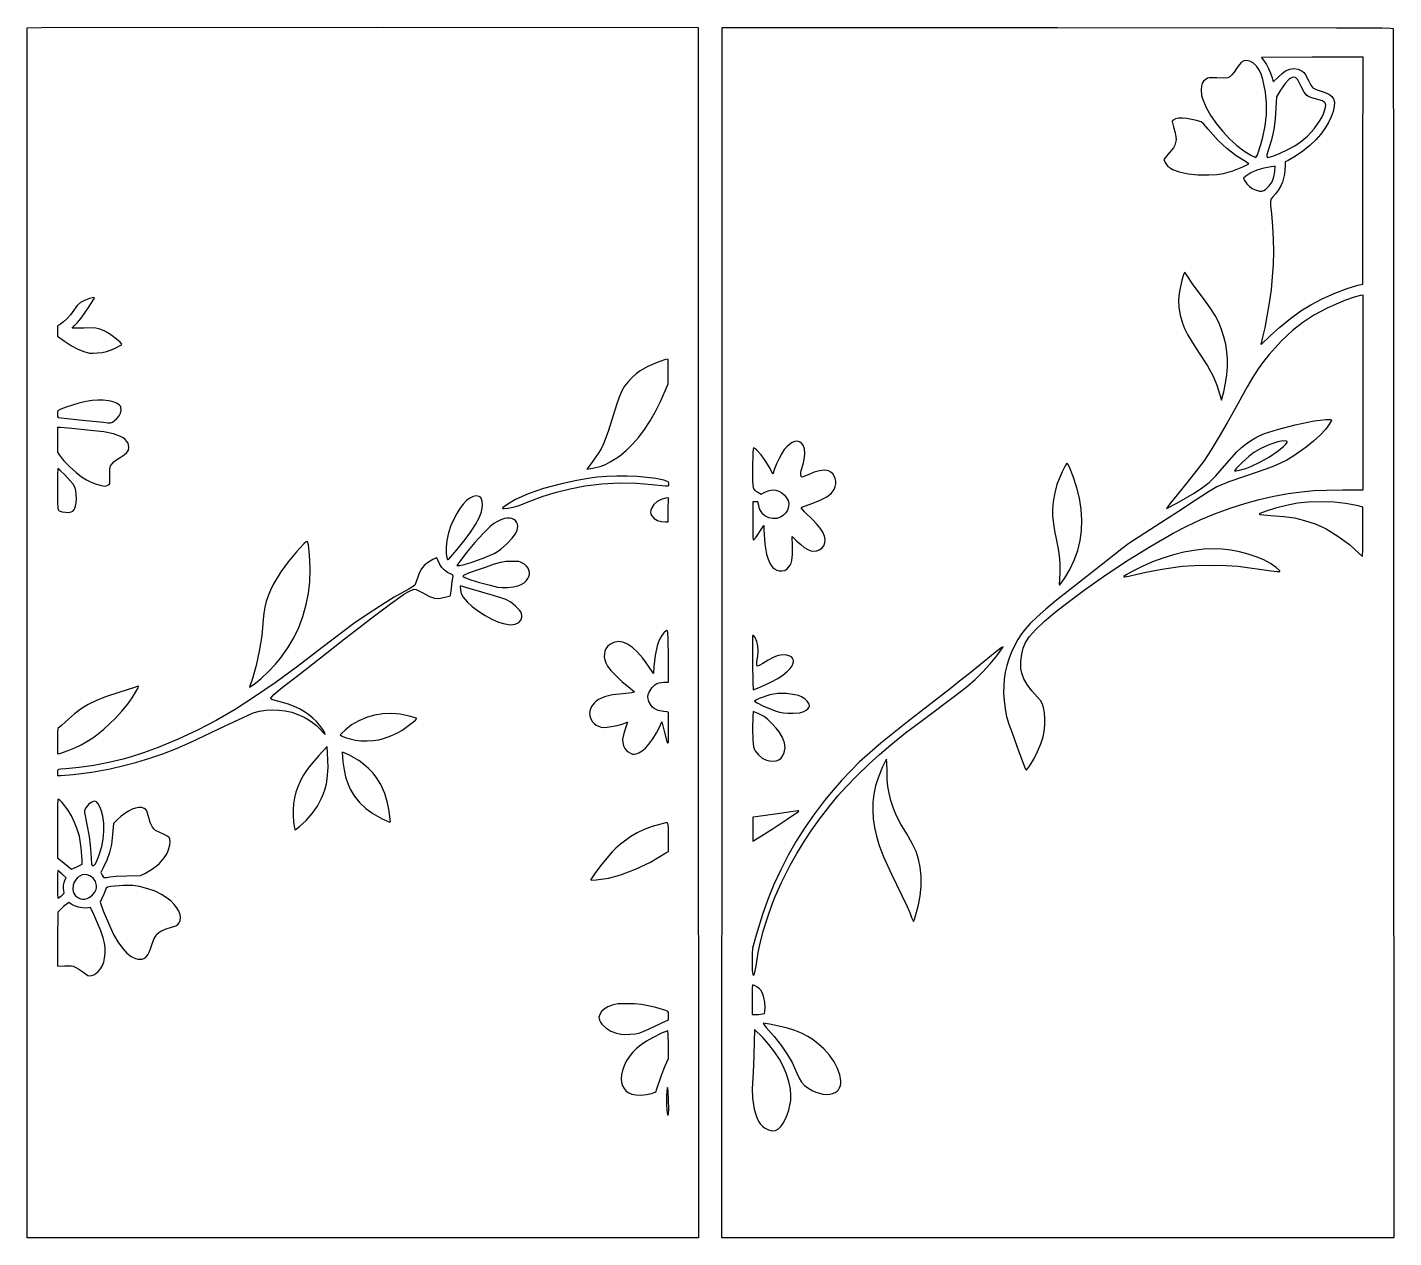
# Model space of a CAD drawing. Extents: x 49 to 903, y 103 to 605.
# Drawn here: x 49 to 615, y 103 to 605 of the extents above; entities that cross this region are included whole.
import ezdxf

# ---------------------------------------------------------------- set-up
doc = ezdxf.new("R2010")
doc.units = 0

msp = doc.modelspace()

# ---------------------------------------------------------------- linework, layer by layer
at = {"layer": 'Image', "color": 7}
msp.add_lwpolyline([(49.212438, 353.85121), (49.212438, 604.514144), (55.09941, 604.6915), (194.07163, 604.787099), (327.15688, 604.705343), (327.223158, 353.946804), (327.289462, 103.188266), (188.250945, 103.188266), (49.212438, 103.188266), (49.212438, 353.85121)], close=True, dxfattribs=at)
for points in [[(337.144755, 353.946804), (337.211034, 604.705343), (476.06062, 604.705343), (591.702656, 604.638888), (610.648488, 604.51896), (614.170649, 604.42657), (615.161084, 604.308468), (615.346709, 537.833753), (615.41601, 353.54993), (615.420058, 103.188266), (476.249268, 103.188266), (337.078451, 103.188266), (337.144755, 353.946804)], [(558.92783, 551.98718), (560.407458, 556.286654), (561.181734, 559.197067), (562.196937, 563.946055), (562.715439, 568.697078), (562.734072, 573.394444), (562.24967, 577.98246), (561.132928, 583.162617), (560.474417, 585.328641), (559.82519, 586.931278), (558.7401, 588.58171), (557.364145, 589.896232), (555.842696, 590.765287), (554.321123, 591.079318), (553.336181, 590.891027), (552.377225, 590.294859), (551.388751, 589.243867), (550.315257, 587.691105), (549.303379, 586.185447), (548.386195, 585.08039), (547.524376, 584.335029), (546.67859, 583.908455), (545.107989, 583.725463), (542.161603, 583.791178), (538.928729, 583.866024), (538.238617, 583.703981), (537.656971, 583.360262), (536.61736, 582.536399), (536.008483, 581.66545), (535.724623, 580.507117), (535.660057, 578.8211), (535.797131, 576.572793), (536.274604, 574.807464), (537.752726, 571.525106), (539.693191, 568.1616), (542.010421, 564.815515), (544.618841, 561.585419), (547.432873, 558.56988), (550.366939, 555.867469), (553.335464, 553.576754), (556.25287, 551.796304), (558.260631, 550.862702), (558.545981, 551.193017), (558.92783, 551.98718), (558.92783, 551.98718)], [(564.268121, 476.891987), (568.30224, 480.571408), (572.616945, 484.085657), (576.946274, 487.229867), (581.024268, 489.799171), (585.839757, 492.318637), (591.078604, 494.660911), (596.185069, 496.596206), (600.60341, 497.894736), (602.587783, 498.355772), (602.654669, 545.379002), (602.721529, 592.402233), (581.686466, 592.402233), (560.651377, 592.266203), (561.800276, 590.719649), (562.7165, 589.373352), (563.60623, 587.662867), (564.395199, 585.748558), (565.009138, 583.790795), (565.489357, 582.184395), (567.513919, 584.086551), (569.204433, 585.675912), (570.543236, 586.708658), (572.333306, 587.489343), (574.093533, 587.725324), (575.812173, 587.416845), (577.47748, 586.564151), (578.12393, 586.043788), (578.691271, 585.361903), (580.101932, 582.77188), (581.098702, 580.831507), (581.975616, 579.729388), (583.237677, 579.043351), (585.389887, 578.351219), (587.348101, 577.67291), (588.76517, 576.957532), (589.764264, 576.126235), (590.468558, 575.100166), (590.853594, 573.704277), (590.800557, 571.940736), (590.345074, 569.892786), (589.522773, 567.643667), (588.369283, 565.27662), (586.920232, 562.874886), (585.211248, 560.521706), (583.27796, 558.300321), (580.680328, 555.814933), (577.811916, 553.489677), (574.781466, 551.40583), (571.697717, 549.644668), (570.440948, 549.001707), (570.435656, 547.484811), (570.131965, 543.960777), (569.363275, 540.630595), (568.703171, 539.135679), (567.700116, 537.447605), (566.515486, 535.811578), (565.310657, 534.472799), (564.662941, 533.715397), (564.382808, 532.68711), (564.423929, 530.828317), (564.739978, 527.579398), (565.21808, 522.209491), (565.498117, 516.942993), (565.578248, 511.737014), (565.456631, 506.548667), (565.131423, 501.335063), (564.600783, 496.053314), (563.862868, 490.660531), (562.915837, 485.113827), (561.965091, 480.292126), (561.053675, 476.383204), (560.446957, 473.839259), (560.408078, 473.432045), (560.49776, 473.339883), (564.268068, 476.891987), (564.268121, 476.891987)], [(565.699488, 551.545186), (568.434543, 552.650083), (571.518714, 554.128176), (574.433061, 555.71437), (576.658649, 557.143564), (579.699166, 559.731302), (582.457716, 562.724202), (584.721845, 565.862901), (585.602109, 567.405876), (586.279098, 568.888041), (587.166741, 571.579399), (587.26529, 572.52163), (587.105516, 573.256345), (586.666316, 573.829632), (585.926584, 574.28758), (583.461104, 575.041807), (581.037494, 575.706432), (580.177688, 576.082704), (579.475002, 576.552454), (578.871277, 577.163812), (578.308353, 577.964907), (577.072271, 580.328824), (575.645544, 583.046319), (575.166697, 583.630677), (574.692665, 583.92796), (574.065727, 584.080349), (573.416746, 584.019088), (572.735977, 583.735937), (572.013672, 583.222653), (570.405479, 581.472729), (568.514202, 578.703387), (566.818622, 575.984733), (566.652225, 571.427355), (566.337771, 566.754377), (565.725517, 562.403978), (564.7745, 558.150684), (563.44376, 553.769022), (562.869428, 551.884669), (562.809221, 551.331382), (562.931044, 551.007067), (563.257939, 550.889007), (563.81295, 550.954484), (565.699488, 551.545186), (565.699488, 551.545186)], [(544.908689, 544.219015), (548.821474, 545.284316), (552.887407, 546.930424), (555.359452, 548.179534), (553.99984, 549.112655), (550.170242, 551.578063), (546.231604, 554.578929), (542.632342, 557.939733), (538.598384, 562.535683), (536.771286, 564.605071), (535.639473, 565.635218), (533.200557, 566.364207), (529.653547, 567.002503), (527.877093, 567.14357), (526.274326, 567.075534), (524.943805, 566.809617), (523.984089, 566.35704), (523.723178, 566.104805), (523.661182, 565.707236), (524.209752, 563.524306), (524.876587, 561.082221), (525.207289, 559.41045), (525.245267, 558.165519), (525.033928, 557.003954), (524.671152, 555.885601), (524.12451, 554.861767), (521.826388, 552.098627), (520.170178, 550.037568), (520.687755, 548.768779), (521.215456, 547.92431), (521.898298, 547.172609), (522.753621, 546.505259), (523.798765, 545.913841), (526.527871, 544.925133), (530.224332, 544.139145), (534.258426, 543.610787), (538.82328, 543.596329), (542.196908, 543.795535), (544.908689, 544.219015), (544.908689, 544.219015)], [(562.312905, 537.587258), (563.870368, 539.089764), (565.010785, 540.806408), (565.754775, 542.777534), (566.122953, 545.043487), (566.290805, 547.220151), (564.635044, 547.027979), (561.566829, 546.479847), (558.679103, 545.600851), (556.159844, 544.461172), (554.197033, 543.130994), (553.171166, 542.244194), (553.633128, 541.327935), (554.508465, 539.973327), (555.653996, 538.824259), (557.042013, 537.903374), (558.644806, 537.233315), (559.813768, 536.938347), (560.748919, 536.892661), (561.549038, 537.105787), (562.312905, 537.587258), (562.312905, 537.587258)], [(545.01857, 453.791626), (545.783112, 457.379083), (546.298918, 460.797843), (546.564831, 464.080668), (546.579689, 467.260318), (546.342333, 470.369554), (545.851604, 473.441138), (545.106343, 476.50783), (544.105388, 479.602391), (542.915449, 482.513109), (541.468134, 485.327188), (539.682211, 488.187186), (537.476446, 491.235666), (532.353871, 498.115049), (529.37674, 502.429091), (528.984155, 503.000215), (528.673188, 503.237762), (528.270467, 502.279628), (527.639353, 499.966158), (526.530568, 494.638815), (526.304192, 491.699133), (526.453164, 488.65819), (526.979366, 485.498709), (527.884677, 482.203414), (528.730945, 480.004014), (530.007976, 477.498024), (531.961529, 474.247538), (534.837363, 469.814651), (538.234545, 464.476771), (540.601988, 460.21183), (542.18812, 456.519848), (543.241366, 452.900846), (544.010482, 450.321162), (545.01857, 453.791626), (545.01857, 453.791626)], [(81.981823, 470.444932), (84.069224, 471.147478), (86.154112, 472.039253), (87.737648, 472.884108), (88.185521, 473.215143), (88.320991, 473.445891), (87.654588, 474.268548), (86.191149, 475.590537), (84.416004, 477.002198), (82.814479, 478.093871), (81.059236, 478.983049), (79.254205, 479.701543), (78.120363, 480.027472), (76.970452, 480.186491), (72.573484, 480.13751), (67.733248, 480.098473), (68.773059, 481.159827), (70.06822, 482.481652), (71.502085, 484.219329), (74.587718, 488.685697), (76.800619, 492.178732), (76.99687, 492.60998), (76.797131, 492.790091), (75.043557, 492.419685), (72.866184, 491.640607), (71.266739, 490.736317), (69.928393, 489.473052), (68.534313, 487.617049), (67.074221, 485.648079), (65.612203, 483.986598), (64.201844, 482.687829), (62.896726, 481.806994), (61.647839, 481.145989), (61.647839, 478.969625), (61.647839, 476.79326), (64.614023, 474.692833), (67.513212, 472.786216), (70.165171, 471.358592), (72.64037, 470.376843), (75.009281, 469.807856), (76.440347, 469.728729), (78.292026, 469.827955), (80.245467, 470.076401), (81.981823, 470.444932), (81.981823, 470.444932)], [(464.549593, 298.574874), (466.277285, 301.448633), (467.880412, 304.622114), (469.225703, 307.807873), (470.179892, 310.718466), (470.608117, 312.965575), (470.85362, 315.614075), (470.896291, 318.292227), (470.716017, 320.62829), (470.315991, 322.947486), (469.819312, 324.546156), (469.045862, 325.833577), (467.815526, 327.219026), (465.450209, 329.866718), (463.574528, 332.410959), (462.187147, 334.853788), (461.286729, 337.197245), (460.95604, 339.095337), (460.981664, 341.959739), (461.264902, 344.951552), (461.877159, 347.479185), (462.916829, 349.833414), (464.482309, 352.305014), (466.928615, 355.131436), (470.770478, 358.71371), (475.898309, 362.956235), (482.202517, 367.763408), (487.229594, 371.482439), (496.194984, 377.883485), (505.465535, 384.049156), (514.812375, 389.832563), (524.006631, 395.086815), (529.70892, 398.042699), (535.57064, 400.771479), (541.547908, 403.258007), (547.596842, 405.487133), (553.673558, 407.443709), (559.734173, 409.112587), (565.734805, 410.478618), (571.631572, 411.526653), (577.247148, 412.300823), (582.228445, 412.769793), (587.55023, 412.999681), (594.187272, 413.056604), (602.720074, 413.048138), (602.720074, 453.414291), (602.720074, 493.780407), (601.727888, 493.621562), (599.089736, 492.948998), (595.503559, 491.708109), (591.553013, 490.118119), (587.821749, 488.398257), (582.331319, 485.458617), (577.738663, 482.488881), (573.474282, 479.078835), (568.968676, 474.818267), (566.271733, 472.019768), (563.805579, 469.232121), (561.490609, 466.339006), (559.247215, 463.224099), (556.995792, 459.77108), (554.656734, 455.863626), (549.397286, 446.220126), (546.472866, 440.86765), (543.147479, 435.163698), (539.772442, 429.69413), (536.699075, 425.044807), (532.895244, 419.996329), (527.508679, 413.250676), (522.700775, 407.312808), (521.336195, 405.410738), (525.55934, 407.622681), (532.737871, 411.793935), (536.189522, 414.012289), (538.915093, 416.164671), (541.694228, 418.950479), (545.306568, 423.069113), (550.465858, 428.848459), (552.322503, 430.599003), (554.273551, 432.175478), (556.031812, 433.440763), (557.818326, 434.548138), (559.731941, 435.535532), (561.871505, 436.440873), (567.223877, 438.157118), (574.666233, 440.000308), (582.422358, 441.642529), (584.989377, 442.020119), (587.330392, 442.215371), (588.926435, 442.286392), (589.361812, 442.242198), (589.578957, 442.104788), (589.59552, 441.844104), (589.429149, 441.430088), (588.618197, 440.021819), (587.178754, 438.109711), (584.937216, 435.758325), (582.174665, 433.24114), (579.172187, 430.831634), (573.696184, 426.979832), (571.177132, 425.467702), (568.57956, 424.124224), (565.735106, 422.868998), (562.475404, 421.621626), (554.036802, 418.828853), (547.169818, 416.476369), (542.145939, 414.3456), (538.641676, 412.250112), (533.203404, 408.713792), (525.833957, 403.819082), (518.979555, 399.462436), (505.720956, 390.8755), (502.751032, 388.648363), (496.172606, 383.366185), (481.408769, 371.744086), (475.73896, 367.37082), (471.236002, 363.708224), (467.652245, 360.547336), (464.74004, 357.679197), (462.855605, 355.572122), (461.235939, 353.44537), (459.725546, 351.075557), (458.168935, 348.239299), (456.926545, 345.626571), (455.892615, 342.974987), (455.065764, 340.277142), (454.444609, 337.525632), (454.027769, 334.713053), (453.813862, 331.832001), (453.801505, 328.875072), (453.989318, 325.834861), (454.410613, 322.301553), (455.023017, 319.178253), (455.936947, 316.009824), (457.262818, 312.341128), (459.984954, 304.932804), (462.716244, 297.590625), (463.212126, 296.866409), (464.549593, 298.574874), (464.549593, 298.574874)], [(287.072555, 422.96881), (288.757621, 423.672755), (290.799994, 424.722231), (292.868629, 425.935066), (294.632485, 427.129086), (297.374473, 429.389813), (300.024824, 431.993768), (302.5752, 434.929029), (305.017262, 438.183672), (307.342673, 441.745774), (309.543095, 445.603414), (311.610189, 449.744669), (313.535617, 454.157616), (314.721478, 457.068028), (314.804319, 461.92696), (314.752117, 467.137759), (314.319159, 467.225365), (313.314285, 467.005084), (310.152537, 465.870092), (306.394361, 464.191248), (303.167245, 462.42702), (301.447461, 461.154907), (299.656576, 459.542072), (298.011685, 457.80047), (296.729887, 456.142057), (295.580687, 454.13123), (294.45067, 451.559846), (293.303757, 448.336065), (292.103865, 444.368044), (289.964887, 437.274647), (288.026406, 432.233134), (286.981556, 430.152422), (285.805873, 428.189387), (282.820733, 424.089292), (281.136688, 421.684841), (283.585252, 422.075316), (287.072555, 422.96881), (287.072555, 422.96881)], [(85.234575, 441.664403), (86.362088, 442.670112), (87.213275, 443.750905), (87.777677, 444.890375), (88.04484, 446.072118), (88.019229, 447.346985), (87.758334, 447.773573), (87.2502, 448.287813), (86.170608, 449.061178), (84.760422, 449.630336), (82.958506, 450.013411), (80.703726, 450.228526), (78.372887, 450.265632), (76.070016, 450.092417), (73.562415, 449.680582), (70.617391, 449.001827), (65.314359, 447.402151), (63.140019, 446.603407), (61.999896, 446.050634), (61.739832, 445.443251), (61.647642, 444.465051), (61.726248, 443.527922), (61.97857, 443.043754), (70.643664, 442.120624), (80.830109, 441.09084), (82.635182, 440.895112), (83.722413, 440.893097), (84.464609, 441.133345), (85.234577, 441.664403), (85.234575, 441.664403)], [(82.530973, 414.989542), (83.107896, 415.388695), (83.443813, 415.804775), (83.438892, 419.19575), (83.383631, 421.784374), (83.499408, 422.482693), (83.731029, 423.050751), (84.31903, 423.945281), (85.152692, 424.794733), (86.281216, 425.641641), (87.753804, 426.528536), (89.386579, 427.549975), (90.47892, 428.528072), (91.090537, 429.532289), (91.28114, 430.632086), (91.197147, 431.59144), (90.932348, 432.436453), (90.467513, 433.209774), (89.78341, 433.954058), (88.90085, 434.649557), (87.819678, 435.265611), (84.936097, 436.292558), (80.881859, 437.101259), (75.40616, 437.758073), (67.678114, 438.561003), (62.981766, 438.944093), (61.647839, 438.944093), (61.647839, 433.830074), (61.647839, 428.716082), (62.507734, 427.414413), (64.213489, 425.313706), (66.727085, 422.728254), (69.429571, 420.25798), (71.701993, 418.502807), (73.744348, 417.259122), (75.627452, 416.283727), (77.432981, 415.538523), (79.242609, 414.985414), (81.221905, 414.645405), (81.893854, 414.731908), (82.530973, 414.989648), (82.530973, 414.989542)], [(364.096291, 380.36121), (365.289147, 381.856094), (365.70565, 382.741981), (366.012219, 383.763526), (366.325603, 386.343665), (366.289393, 389.85667), (366.103312, 393.818139), (368.061332, 391.891446), (369.684232, 390.400485), (371.195967, 389.235165), (372.605673, 388.392886), (373.922484, 387.871048), (375.155536, 387.667049), (376.313964, 387.778288), (377.406903, 388.202166), (378.443489, 388.93608), (379.298511, 389.957038), (379.759854, 391.153081), (379.834914, 392.501099), (379.531091, 393.977977), (378.855781, 395.560604), (377.816381, 397.225867), (376.420288, 398.950653), (374.674902, 400.71185), (371.277887, 403.986077), (369.887034, 405.602402), (369.961963, 405.776948), (370.430206, 406.019762), (374.007385, 407.318619), (377.796208, 408.785436), (380.46369, 410.159655), (382.276031, 411.609057), (383.499432, 413.301423), (383.98338, 414.441963), (384.224354, 415.601364), (384.233299, 416.743586), (384.021164, 417.832589), (383.598893, 418.832333), (382.977433, 419.70678), (382.167731, 420.419889), (381.180733, 420.935622), (379.554239, 421.21781), (377.52829, 421.031874), (375.223746, 420.400619), (372.761464, 419.346854), (370.301768, 418.306619), (369.952926, 418.580933), (369.738963, 419.275661), (369.691019, 420.198483), (369.840229, 421.157077), (370.707083, 423.730571), (371.197183, 425.750289), (371.367803, 428.016911), (371.216978, 430.101154), (370.742748, 431.573737), (370.039142, 432.432175), (369.201625, 432.990255), (368.269563, 433.230229), (367.28232, 433.134353), (366.21341, 432.680909), (365.043842, 431.910329), (363.899059, 430.91816), (362.904503, 429.799946), (361.855886, 428.202116), (360.739209, 426.134704), (359.703237, 423.895346), (358.896732, 421.781679), (358.168388, 419.568204), (357.014092, 421.88648), (355.298535, 424.827653), (353.275987, 427.603146), (351.386815, 429.668045), (350.629858, 430.263737), (350.071381, 430.477437), (349.938031, 430.001797), (349.847167, 428.506925), (349.778726, 422.051791), (349.785248, 416.691176), (349.979134, 414.03495), (350.228052, 413.350434), (350.621866, 412.897359), (351.974924, 412.092649), (353.245107, 411.361474), (355.104967, 412.218749), (356.658531, 412.808728), (358.059251, 413.056631), (359.379391, 412.966654), (360.691214, 412.542996), (361.872786, 411.855283), (362.959434, 410.916356), (363.856044, 409.823645), (364.467501, 408.674581), (364.801607, 407.405363), (364.620589, 406.012876), (364.180027, 404.682593), (363.505438, 403.532136), (362.621398, 402.594428), (361.552484, 401.902394), (359.842757, 401.299435), (358.17239, 401.170061), (356.527413, 401.515181), (354.893856, 402.335701), (353.988577, 403.091802), (353.245173, 404.075182), (352.672525, 405.271139), (352.279512, 406.664967), (351.985851, 408.120174), (350.948447, 408.120174), (349.911017, 408.120174), (349.841009, 400.123364), (349.851013, 393.546522), (349.959026, 392.470605), (350.159805, 392.275753), (351.17882, 393.432609), (353.64222, 397.139979), (354.408928, 398.330602), (354.47354, 396.610813), (354.889639, 390.583169), (355.489988, 386.424367), (356.008581, 384.751451), (356.610769, 383.305653), (357.294941, 382.088716), (358.059489, 381.10238), (358.902803, 380.348386), (359.823274, 379.828477), (360.819291, 379.544393), (361.889246, 379.497876), (363.165994, 379.727524), (364.096291, 380.36121), (364.096291, 380.36121)], [(556.178416, 422.801302), (560.217021, 424.714078), (563.928009, 426.790086), (567.165739, 428.940741), (569.78457, 431.077458), (570.922122, 432.221765), (571.345061, 432.928987), (571.292263, 433.146333), (571.065265, 433.287579), (570.094609, 433.385998), (568.842082, 433.283914), (567.378858, 432.996183), (564.054533, 431.952269), (560.590066, 430.431242), (557.453891, 428.61009), (555.394783, 426.932532), (552.668399, 424.43329), (550.322488, 422.108772), (549.4048, 420.955386), (550.205188, 420.949964), (551.945998, 421.349846), (554.109612, 422.013977), (556.178416, 422.801302), (556.178416, 422.801302)], [(68.077338, 404.289461), (68.707966, 405.089823), (69.168541, 406.289329), (69.457208, 407.772963), (69.572112, 409.425709), (69.511397, 411.13255), (69.273209, 412.778469), (68.855691, 414.248452), (68.25699, 415.42748), (64.890857, 419.124935), (62.882346, 421.134317), (61.861519, 422.010781), (61.710608, 419.487572), (61.647839, 413.421147), (61.655612, 407.960309), (61.838127, 405.310911), (62.069535, 404.696628), (62.434176, 404.372557), (63.682554, 404.044854), (65.050944, 403.816125), (66.300518, 403.784045), (67.339806, 403.943521), (68.077338, 404.289461), (68.077338, 404.289461)], [(478.948385, 376.335421), (481.218707, 380.143733), (483.057723, 384.020769), (484.468726, 387.984056), (485.45501, 392.051119), (486.019867, 396.239485), (486.166592, 400.566681), (485.898477, 405.050235), (485.218817, 409.707672), (484.157079, 413.904026), (482.596991, 418.644905), (481.046775, 422.52211), (480.434189, 423.696774), (480.014654, 424.127445), (479.320548, 423.076591), (478.095492, 420.585899), (476.800391, 417.648172), (475.896155, 415.256215), (474.984072, 411.801825), (474.333316, 408.272024), (473.991746, 404.995102), (474.007218, 402.299348), (474.544675, 398.113575), (475.060602, 395.284935), (475.432712, 393.548767), (476.390449, 388.673323), (476.854344, 385.759384), (477.10866, 382.55372), (477.14654, 379.209968), (476.961128, 375.881767), (476.861099, 374.096883), (476.919423, 373.76079), (477.052753, 373.73031), (478.948385, 376.335421), (478.948385, 376.335421)], [(252.676765, 406.539158), (257.836134, 408.51218), (263.029797, 410.486757), (268.443474, 412.166064), (274.142798, 413.568304), (280.193397, 414.711677), (287.252309, 415.584945), (294.588392, 415.994537), (301.672282, 415.927865), (307.974612, 415.372341), (313.663147, 414.747475), (314.782938, 414.83703), (314.986201, 415.019369), (315.072527, 415.344612), (315.050686, 415.928141), (314.740218, 416.366878), (314.061718, 416.724787), (312.935781, 417.065831), (309.687928, 417.751887), (305.992042, 418.274611), (301.977038, 418.630942), (297.771832, 418.817817), (293.50534, 418.832173), (289.306478, 418.670951), (285.304161, 418.331087), (281.627305, 417.80952), (276.88611, 416.976031), (270.052167, 415.526533), (263.158357, 413.616918), (256.796692, 411.430137), (251.559182, 409.149137), (248.37118, 407.226948), (246.188954, 405.597692), (246.260896, 405.438011), (246.691537, 405.378988), (248.333824, 405.520093), (250.525629, 405.935364), (252.676765, 406.539158), (252.676765, 406.539158)], [(224.664746, 385.29989), (227.137634, 388.276449), (230.081928, 391.803819), (232.672877, 395.277712), (234.954321, 398.679622), (236.491795, 401.523775), (237.40023, 404.063129), (237.794556, 406.550641), (237.747271, 408.362929), (237.310208, 409.636006), (236.942106, 410.075745), (236.472476, 410.387168), (235.223182, 410.633712), (233.962075, 410.398297), (232.624746, 409.716725), (231.242665, 408.626007), (229.847301, 407.163154), (228.470122, 405.365176), (227.142598, 403.269084), (225.896197, 400.91189), (224.762388, 398.330602), (223.73609, 395.269971), (223.047655, 392.173396), (222.731135, 389.24501), (222.820579, 386.68895), (223.089737, 384.964554), (223.394713, 384.227624), (223.603806, 384.196938), (223.873663, 384.374092), (224.664746, 385.29989), (224.664746, 385.29989)], [(314.793472, 404.883106), (314.865465, 409.848086), (313.73514, 409.670418), (311.843218, 409.150423), (310.174848, 408.258832), (308.838012, 407.070383), (307.940692, 405.659816), (307.585044, 404.658004), (307.473535, 403.819989), (307.607418, 403.056373), (307.987947, 402.277758), (308.945675, 401.223075), (310.296688, 400.445001), (311.945204, 399.983132), (313.795438, 399.877064), (314.721478, 399.918101), (314.793472, 404.883106)], [(602.657024, 395.747002), (602.587783, 405.995678), (600.867993, 406.463805), (595.444042, 407.511527), (590.802644, 407.971588), (585.32652, 408.126874), (579.948225, 407.976934), (575.600317, 407.521316), (571.005189, 406.596706), (566.426, 405.45827), (562.531371, 404.288163), (559.98992, 403.268541), (559.652169, 403.021854), (560.038176, 402.859265), (564.487831, 402.543611), (569.922856, 402.122972), (574.389161, 401.471289), (578.50193, 400.470028), (582.876349, 399.000659), (585.100963, 398.070329), (587.458855, 396.888191), (592.339937, 393.92639), (597.050517, 390.431046), (599.195282, 388.581979), (601.121516, 386.717949), (602.513699, 385.49838), (602.643494, 388.508924), (602.657024, 395.747055), (602.657024, 395.747002)], [(233.097623, 383.000055), (238.804333, 385.013958), (242.633554, 386.703096), (244.109909, 387.566275), (245.435855, 388.516738), (248.061808, 390.904155), (250.131866, 393.11006), (251.472828, 394.899626), (252.195874, 396.452918), (252.412182, 397.95), (252.301943, 398.870671), (251.985505, 399.670822), (251.484288, 400.337612), (250.819714, 400.858194), (250.013202, 401.219725), (249.086173, 401.40936), (248.060048, 401.414256), (246.956245, 401.221569), (245.447492, 400.732157), (244.028512, 400.05023), (242.586255, 399.111758), (241.00767, 397.852713), (238.18299, 395.115138), (234.693405, 391.293158), (231.207089, 387.149729), (228.392218, 383.447809), (227.235885, 381.794165), (228.380817, 381.797605), (230.224095, 382.145329), (233.097623, 383.000081), (233.097623, 383.000055)], [(143.80086, 332.995958), (146.107134, 334.975975), (149.085316, 337.859258), (152.00602, 340.911848), (154.139862, 343.399785), (157.116372, 347.606823), (159.604258, 351.812228), (161.658804, 356.11961), (163.335293, 360.632579), (164.78018, 365.619821), (165.734537, 370.27898), (166.261125, 375.007925), (166.422707, 380.204524), (166.321818, 383.948918), (166.062397, 387.569777), (165.709314, 390.385423), (165.327439, 391.714175), (164.821311, 391.532131), (163.816313, 390.66832), (160.804826, 387.460002), (157.283221, 383.218426), (154.241742, 379.072797), (151.144958, 373.939764), (149.95444, 371.532292), (148.982154, 369.175901), (148.212839, 366.829378), (147.631234, 364.451512), (147.222077, 362.001091), (146.970104, 359.436902), (146.328328, 352.656171), (145.353604, 346.248497), (144.06201, 340.301535), (142.469624, 334.90294), (141.373375, 331.680451), (141.312234, 331.363118), (141.568218, 331.407107), (143.80086, 332.995958), (143.80086, 332.995958)], [(505.62867, 377.394917), (509.189984, 378.221289), (512.761854, 379.020621), (519.374828, 380.243206), (527.710794, 381.44047), (532.839418, 381.80421), (539.387569, 381.925501), (545.918158, 381.804336), (550.994098, 381.440709), (564.620122, 379.540765), (567.129105, 379.202598), (568.213933, 379.264123), (568.266001, 379.47542), (568.014485, 379.823419), (566.67064, 380.978561), (564.321803, 382.598598), (561.563798, 384.075626), (558.472735, 385.38711), (555.124724, 386.510512), (551.595877, 387.423298), (547.962303, 388.102929), (544.300112, 388.526869), (540.685415, 388.672582), (536.761431, 388.508243), (532.658269, 388.02669), (528.426715, 387.242147), (524.117555, 386.168833), (519.781575, 384.820972), (515.46956, 383.212785), (511.232298, 381.358493), (507.120574, 379.272319), (504.62103, 377.870913), (503.59025, 377.155119), (503.601715, 377.024213), (503.951655, 377.028574), (505.62867, 377.394917), (505.62867, 377.394917)], [(68.262414, 295.137041), (75.984013, 296.129234), (83.608228, 297.530724), (89.218858, 298.807972), (94.602356, 300.231338), (99.916492, 301.859422), (105.319032, 303.750822), (110.967744, 305.964138), (117.020395, 308.55797), (130.968585, 315.121577), (138.657318, 318.808264), (142.838625, 320.656548), (145.449662, 321.352338), (148.099989, 321.784648), (150.772857, 321.954857), (153.451518, 321.864346), (156.119224, 321.514494), (158.759228, 320.906679), (161.354782, 320.042282), (163.889137, 318.922683), (165.595657, 317.941264), (167.449153, 316.682505), (169.081423, 315.413417), (170.124263, 314.401012), (171.767768, 312.514257), (172.689374, 311.772724), (172.52215, 312.457441), (171.706672, 313.800848), (170.484196, 315.448822), (169.09598, 317.047239), (167.541661, 318.541153), (165.850552, 319.906632), (164.00668, 321.151881), (161.99407, 322.285106), (159.79675, 323.314512), (157.398745, 324.248305), (151.936788, 325.861874), (150.58204, 326.279959), (150.018561, 326.622498), (150.426598, 327.217687), (151.407622, 328.243148), (154.870878, 331.180452), (162.37174, 337.004364), (172.654017, 344.945638), (180.710189, 351.357913), (185.319455, 354.952908), (191.404864, 359.643223), (199.647082, 365.898855), (205.100048, 369.732858), (206.990428, 370.877399), (208.435333, 371.579313), (209.518712, 371.892861), (210.324509, 371.872302), (213.433132, 370.243397), (215.927105, 368.87357), (217.908561, 368.167747), (219.726279, 368.050354), (221.729039, 368.44582), (223.955584, 369.049123), (224.399897, 369.194199), (224.640782, 369.465116), (224.809256, 371.096916), (225.286159, 375.057644), (225.663514, 377.398433), (225.593727, 377.752542), (225.35857, 377.827934), (223.387967, 378.87084), (222.124838, 379.819057), (221.043516, 380.9419), (220.153509, 382.227755), (219.464325, 383.665005), (219.043189, 384.586065), (218.741355, 384.969161), (217.210737, 384.293122), (215.036513, 382.92658), (213.727885, 381.766631), (212.598004, 380.321145), (211.642953, 378.584146), (210.858811, 376.549654), (209.822804, 373.607941), (208.894362, 372.882785), (206.98989, 371.751706), (201.265455, 368.583394), (197.51121, 366.335692), (190.497553, 361.791525), (184.546643, 357.731664), (171.338913, 347.710689), (161.216684, 339.944061), (151.977291, 333.17139), (143.413083, 327.266063), (135.316405, 322.101469), (127.479606, 317.550996), (119.695033, 313.488032), (111.755033, 309.785966), (103.451953, 306.318187), (97.301794, 304.068398), (92.207176, 302.418921), (88.899888, 301.542807), (82.973763, 300.123812), (76.74126, 298.927001), (70.668027, 298.031547), (65.21971, 297.516621), (63.136054, 297.372628), (62.077729, 297.161938), (61.824532, 296.983041), (61.697427, 296.729221), (61.647839, 295.919149), (61.647839, 294.746358), (63.0369, 294.746358), (68.262414, 295.136459), (68.262414, 295.137041)], [(252.412182, 373.300363), (253.919741, 373.906495), (255.090831, 374.582115), (255.981979, 375.367263), (256.649714, 376.301978), (257.058347, 377.215788), (257.262632, 378.125231), (257.267116, 379.016976), (257.076347, 379.877694), (256.694875, 380.694056), (256.127246, 381.45273), (255.378009, 382.140388), (254.451712, 382.7437), (253.616137, 383.162867), (252.830319, 383.386991), (250.030935, 383.479241), (247.634856, 383.37142), (245.352166, 383.00243), (242.629149, 382.248025), (238.912091, 380.983959), (232.37002, 378.662481), (230.454687, 377.901402), (229.658044, 377.423651), (229.887648, 377.156498), (230.54684, 376.798373), (232.976254, 375.869259), (236.590831, 374.756401), (241.035113, 373.579895), (244.077818, 372.825807), (245.876685, 372.612365), (248.199161, 372.639312), (250.544556, 372.878146), (252.412182, 373.300363), (252.412182, 373.300363)], [(251.41178, 357.464171), (252.831032, 358.120071), (253.773552, 359.117401), (254.185424, 360.366721), (254.175518, 361.057928), (254.012732, 361.778593), (253.669817, 362.512265), (253.121067, 363.309514), (251.548672, 364.966504), (249.580769, 366.493087), (247.502577, 367.632783), (244.969443, 368.558172), (241.828862, 369.490129), (238.918449, 370.287371), (236.140328, 371.069902), (231.754317, 372.421841), (228.74101, 373.327509), (228.632439, 372.851905), (228.673031, 371.70842), (228.989509, 370.121663), (229.822646, 368.63333), (231.456461, 366.671394), (233.608798, 364.694124), (236.136045, 362.785455), (238.894588, 361.029324), (241.740816, 359.509667), (244.531115, 358.31042), (247.121873, 357.515519), (249.369478, 357.208901), (251.41178, 357.464171), (251.41178, 357.464171)], [(302.613473, 304.127916), (303.98935, 304.955105), (305.351377, 306.037861), (306.805378, 307.668788), (308.410314, 309.896404), (309.938396, 312.378292), (311.161832, 314.772037), (312.203839, 316.935082), (313.165916, 313.098629), (314.255098, 308.835403), (314.406562, 308.449778), (314.605532, 308.25627), (314.780461, 308.286183), (314.859802, 308.57082), (314.87065, 320.83575), (314.305663, 321.088245), (312.877811, 321.277736), (310.684051, 321.6671), (308.955329, 322.479836), (308.256414, 323.051089), (307.663029, 323.735532), (306.778538, 325.453782), (306.491752, 326.463814), (306.412679, 327.356335), (306.544476, 328.23753), (306.890298, 329.213585), (307.941529, 331.0455), (309.301545, 332.344859), (310.100733, 332.79714), (310.98118, 333.119054), (312.991264, 333.375476), (314.85377, 333.375476), (314.85377, 344.091087), (314.836079, 350.930307), (314.655293, 354.1438), (314.443873, 354.710525), (314.11984, 354.754371), (313.038149, 353.784827), (312.214628, 352.798762), (311.468887, 351.570479), (310.804209, 350.110893), (310.223875, 348.43092), (309.329367, 344.453475), (308.81162, 339.725468), (308.636069, 336.947346), (306.356343, 340.386925), (304.210126, 343.369631), (302.081919, 345.824303), (299.987244, 347.742489), (297.941621, 349.115734), (295.960574, 349.935583), (294.059624, 350.193582), (292.254293, 349.881276), (290.560103, 348.990212), (289.671128, 348.199744), (289.001245, 347.284172), (288.551928, 346.258314), (288.324651, 345.136991), (288.320888, 343.93502), (288.542111, 342.66722), (288.989796, 341.348411), (289.665415, 339.993411), (290.998373, 338.268873), (293.195617, 335.973595), (295.774203, 333.581569), (298.251187, 331.566787), (300.830871, 329.43401), (300.58499, 329.213723), (299.765858, 329.01833), (295.918914, 328.621343), (291.673649, 328.123353), (288.426678, 327.346929), (287.111951, 326.832443), (285.968077, 326.222114), (284.968816, 325.507198), (284.087926, 324.67895), (283.055557, 323.334422), (282.439072, 321.894029), (282.14046, 320.413611), (282.434045, 318.945278), (282.839656, 317.901277), (283.404596, 316.988728), (284.116703, 316.215002), (284.963819, 315.587472), (285.933783, 315.113508), (287.014436, 314.800483), (288.19362, 314.655768), (289.459173, 314.686735), (293.630337, 315.483338), (295.745903, 316.064327), (297.149834, 316.586388), (297.694101, 316.80756), (297.920432, 316.779693), (296.987062, 313.963471), (296.246021, 311.635565), (295.897463, 309.815425), (295.925212, 308.336666), (296.31309, 307.032905), (296.866958, 305.952107), (297.480218, 305.123806), (298.209426, 304.486243), (299.111134, 303.977659), (300.010897, 303.622552), (300.761683, 303.523525), (301.562792, 303.68913), (302.613525, 304.127916), (302.613473, 304.127916)], [(353.164912, 331.511356), (357.259215, 333.392511), (360.232741, 334.954812), (362.452538, 336.411643), (364.285653, 337.976389), (365.356435, 339.119688), (366.113654, 340.198394), (366.563468, 341.223238), (366.712038, 342.204955), (366.609114, 342.8432), (366.311156, 343.400654), (365.834383, 343.869976), (365.195015, 344.243825), (363.49337, 344.675744), (361.335976, 344.63769), (359.988841, 344.30437), (358.278461, 343.605644), (356.248806, 342.561994), (353.943845, 341.193904), (352.442726, 340.335801), (351.71595, 340.081306), (351.584769, 340.64957), (351.58386, 341.747537), (351.915022, 344.305267), (352.13543, 346.232853), (351.987366, 348.334288), (351.513774, 350.326745), (350.757604, 351.927401), (350.072992, 352.69613), (349.858486, 352.752291), (349.778726, 352.557744), (349.778726, 341.312966), (349.840526, 333.464773), (349.989122, 330.20048), (353.164912, 331.511356), (353.164912, 331.511356)], [(351.209538, 215.768333), (352.070121, 221.324576), (352.723952, 224.508002), (354.180699, 230.188106), (355.927208, 235.684467), (357.931587, 241.432884), (359.160548, 244.60788), (361.756666, 250.384011), (365.339593, 257.543607), (368.025588, 262.341828), (371.081319, 267.340814), (374.297282, 272.210902), (377.463977, 276.622423), (381.701156, 282.152844), (385.092768, 286.287094), (388.55862, 290.08977), (393.01852, 294.62547), (397.948935, 299.45659), (402.325568, 303.474928), (407.080636, 307.501784), (413.146355, 312.358458), (420.025513, 317.506767), (434.543106, 328.39484), (438.807944, 331.804949), (441.963571, 334.547923), (445.066954, 337.582197), (448.197245, 340.979611), (450.996534, 344.332705), (453.106907, 347.234016), (453.600778, 347.995698), (452.820417, 347.584139), (450.264118, 345.710931), (439.604655, 337.032357), (435.541797, 333.767376), (432.342274, 331.258812), (413.940104, 316.983025), (402.897919, 308.151068), (398.282945, 304.182222), (394.113586, 300.360998), (390.270998, 296.574546), (386.636335, 292.710018), (383.090749, 288.654562), (379.515395, 284.29533), (375.375698, 278.868037), (371.487781, 273.279624), (367.858458, 267.54262), (364.494541, 261.669554), (361.402846, 255.672956), (358.590187, 249.565355), (356.063376, 243.359282), (353.829227, 237.067264), (351.186771, 228.589618), (349.781213, 223.176657), (349.592264, 220.683309), (349.552676, 217.157053), (349.651097, 213.905736), (349.876172, 212.237208), (350.220614, 212.034269), (350.551646, 212.539236), (351.209538, 215.768333), (351.209538, 215.768333)], [(66.154547, 305.081208), (68.877276, 306.220441), (71.454559, 307.465369), (73.917523, 308.837212), (76.297295, 310.357192), (78.625001, 312.046527), (80.931768, 313.926439), (85.606991, 318.342875), (88.405827, 321.384531), (90.669237, 324.121447), (92.623565, 326.885173), (94.174977, 329.346562), (95.093481, 331.112026), (95.243522, 331.61079), (95.14909, 331.787978), (93.230863, 331.099665), (87.180098, 329.124606), (81.593677, 327.343837), (77.567994, 325.736224), (74.448118, 324.198654), (71.477024, 322.369111), (68.728927, 320.298204), (66.278042, 318.036541), (63.367629, 315.44032), (61.850327, 314.20194), (61.711852, 312.50925), (61.65189, 308.823417), (61.647842, 303.718209), (62.620864, 303.900745), (66.15455, 305.081208), (66.154547, 305.081208)], [(371.017412, 321.198229), (371.958062, 321.742009), (372.687423, 322.362004), (373.159079, 323.009234), (373.326613, 323.634721), (373.081481, 324.579763), (372.397173, 325.570519), (371.350319, 326.521056), (370.017553, 327.345444), (368.791745, 327.835158), (367.299179, 328.222562), (363.812384, 328.672239), (360.154402, 328.658073), (358.447851, 328.465674), (356.922467, 328.143665), (352.483138, 326.643334), (351.090536, 325.96559), (350.572475, 325.472091), (351.61558, 324.811605), (354.068523, 323.605769), (359.145679, 321.458102), (360.941623, 320.937556), (362.563985, 320.634759), (364.335711, 320.50893), (366.579746, 320.519282), (369.395707, 320.696434), (371.017412, 321.198229), (371.017412, 321.198229)], [(194.814823, 309.560625), (197.235124, 310.22948), (199.831566, 311.169914), (202.313522, 312.265413), (204.390367, 313.39946), (208.335698, 316.233841), (209.950232, 317.568744), (210.608068, 318.284694), (210.297183, 318.544623), (209.549736, 318.813225), (207.409328, 319.369166), (203.784374, 320.089175), (200.162768, 320.377953), (196.586855, 320.24475), (193.098979, 319.698817), (189.741485, 318.749404), (186.556716, 317.405761), (183.587018, 315.677139), (180.874733, 313.572788), (179.519564, 312.281967), (178.907477, 311.535896), (179.445975, 311.111003), (180.938288, 310.527388), (182.99035, 309.917723), (185.2081, 309.414681), (187.482105, 309.139583), (190.0302, 309.075082), (192.568926, 309.216866), (194.814823, 309.560625), (194.814823, 309.560625)], [(359.522974, 300.811579), (360.638515, 301.208474), (361.577802, 301.926823), (362.328131, 302.953504), (362.876802, 304.275394), (363.20453, 306.234955), (362.979427, 308.246702), (362.176306, 310.412988), (360.76998, 312.836162), (359.561021, 314.380986), (357.88373, 316.198698), (356.1111, 317.907969), (354.616123, 319.12747), (352.119641, 320.437605), (349.993144, 321.204658), (349.843423, 319.125614), (349.784547, 314.127063), (349.829158, 309.380321), (350.089191, 306.65466), (350.363796, 305.752137), (350.768824, 304.997767), (352.072237, 303.45733), (353.763247, 301.970755), (355.547723, 301.04172), (357.457141, 300.659052), (359.522974, 300.811579), (359.522974, 300.811579)], [(162.019572, 273.550085), (164.71644, 276.011626), (167.242893, 278.918421), (169.445897, 282.074294), (171.172419, 285.283071), (172.007187, 287.276246), (172.672229, 289.232557), (173.176533, 291.221593), (173.529086, 293.312947), (173.814883, 298.080971), (173.601516, 304.093361), (173.434157, 306.693524), (170.067012, 303.035029), (165.995232, 298.336925), (164.596225, 296.404592), (163.310168, 294.349484), (162.215017, 292.28221), (161.288607, 290.089068), (160.535187, 287.791173), (159.959005, 285.409644), (159.564311, 282.965596), (159.355353, 280.480145), (159.336379, 277.974408), (159.511638, 275.469502), (159.870236, 272.875669), (160.041323, 272.388481), (160.24925, 272.256803), (162.019572, 273.550085), (162.019572, 273.550085)], [(199.633305, 276.423985), (199.226218, 279.877375), (198.533816, 283.441485), (197.294856, 287.273793), (195.667378, 290.959773), (193.809426, 294.084901), (192.40786, 295.791565), (190.566519, 297.663081), (188.552523, 299.446233), (186.632991, 300.887806), (182.425206, 303.286806), (180.571753, 304.163806), (179.702657, 304.410331), (179.983178, 300.357925), (180.462242, 297.105096), (181.128671, 294.11329), (181.972846, 291.418724), (182.985148, 289.057612), (184.688608, 286.269156), (186.930765, 283.525337), (189.540016, 281.012096), (192.344763, 278.915378), (196.28727, 276.80225), (199.432564, 275.442806), (199.655718, 275.669633), (199.633305, 276.423985), (199.633305, 276.423985)], [(416.909757, 235.016746), (418.533582, 241.113532), (419.200577, 244.821333), (419.548311, 248.888432), (419.561261, 252.964377), (419.223905, 256.698714), (418.542493, 260.089475), (417.484669, 263.26704), (415.897594, 266.608117), (413.628425, 270.489415), (411.176182, 274.583835), (409.417031, 277.94629), (408.130855, 281.043712), (407.097537, 284.343034), (406.324593, 287.436586), (405.838102, 290.224734), (405.580936, 293.146043), (405.495964, 296.639079), (405.414756, 300.084426), (405.251198, 301.437371), (404.666669, 300.464431), (403.659397, 298.367193), (401.761031, 293.820979), (400.739895, 290.431218), (400.025868, 287.053086), (399.61931, 283.664191), (399.520578, 280.24214), (399.730033, 276.764539), (400.248035, 273.208998), (401.074941, 269.553122), (402.211113, 265.774519), (404.135445, 260.779278), (407.336244, 253.868285), (413.628051, 240.722154), (414.862484, 237.922815), (415.666217, 235.810495), (416.435941, 234.156851), (416.909757, 235.016746), (416.909757, 235.016746)], [(69.773887, 256.93885), (71.966576, 258.025069), (71.964195, 259.783117), (71.568778, 264.80903), (70.781284, 269.590071), (69.914251, 272.450543), (68.815108, 275.249653), (67.497082, 277.957274), (65.973398, 280.543278), (63.685751, 283.529683), (62.661764, 284.559545), (62.008508, 284.956787), (61.825899, 284.475833), (61.715947, 282.661232), (61.647839, 272.800653), (61.647839, 260.64452), (62.904608, 259.585897), (67.458785, 255.855012), (69.773887, 256.93885), (69.773887, 256.93885)], [(77.428477, 258.180696), (78.061857, 259.34237), (78.738485, 260.980203), (80.063599, 265.26017), (80.648984, 268.339222), (80.917762, 271.663958), (80.860517, 274.940564), (80.467834, 277.875223), (79.931293, 279.966508), (79.292456, 281.724942), (78.598839, 283.040896), (77.897958, 283.80474), (77.233733, 284.072259), (76.519422, 284.007136), (75.708445, 283.594792), (74.754222, 282.82065), (73.876797, 281.886897), (73.248753, 280.954195), (72.904189, 280.085698), (72.877202, 279.344558), (74.834822, 269.426373), (75.305985, 265.881821), (75.547268, 262.599524), (75.86421, 258.11596), (76.084797, 257.364843), (76.40762, 257.227721), (76.886989, 257.542225), (77.428477, 258.180696), (77.428477, 258.180696)], [(83.373678, 252.70314), (86.051214, 252.95879), (90.487386, 253.166161), (96.175921, 253.339119), (98.160293, 254.289871), (101.135874, 256.025734), (103.782957, 258.171168), (105.929995, 260.563791), (106.762388, 261.802053), (107.405439, 263.041218), (107.919934, 264.472445), (108.266873, 265.960614), (108.411839, 267.307356), (108.32041, 268.314305), (107.963303, 268.968077), (107.215894, 269.594489), (105.969514, 270.264181), (104.115495, 271.047791), (102.379305, 271.992254), (101.675099, 272.610169), (101.06732, 273.34334), (100.102552, 275.209846), (99.408011, 277.700572), (99.069012, 279.137326), (98.713422, 280.08415), (98.262229, 280.693438), (97.636424, 281.117582), (96.605626, 281.448208), (95.401697, 281.486646), (94.061564, 281.248507), (92.62215, 280.749405), (91.120382, 280.004951), (89.593184, 279.030757), (88.077482, 277.842437), (86.6102, 276.455603), (84.981969, 274.770342), (84.550035, 270.272431), (84.032343, 266.159469), (83.286577, 262.759242), (82.196682, 259.660883), (80.646602, 256.453525), (79.623047, 254.540881), (80.165807, 253.476966), (80.593224, 252.787064), (81.117741, 252.464936), (81.968259, 252.455367), (83.373678, 252.70314), (83.373678, 252.70314)], [(352.374894, 268.968089), (358.245382, 272.694053), (364.125501, 276.580483), (368.806662, 279.84253), (368.878115, 280.026102), (368.49802, 280.085639), (366.543578, 279.833269), (361.023504, 279.009093), (351.101641, 277.5945), (349.911018, 277.411515), (349.839024, 272.452938), (349.921654, 267.494335), (352.374894, 268.968116), (352.374894, 268.968089)], [(289.982968, 252.181753), (292.688274, 252.822238), (295.468955, 253.651515), (301.265419, 255.880379), (307.390311, 258.876212), (313.861584, 262.646884), (314.85377, 263.267622), (314.85377, 269.217406), (314.850354, 273.093183), (314.774388, 274.192452), (314.585185, 274.843221), (314.234948, 275.128424), (313.675879, 275.130995), (311.740051, 274.619979), (308.108666, 273.531034), (304.819605, 272.298018), (301.866598, 270.918308), (299.243373, 269.389279), (295.076045, 266.276285), (293.078868, 264.561342), (291.570466, 263.094452), (289.291295, 260.460861), (286.767491, 257.300687), (284.433392, 254.175864), (282.72334, 251.648327), (282.702706, 251.467817), (282.998979, 251.38423), (284.983461, 251.473729), (289.982968, 252.181753), (289.982968, 252.181753)], [(63.328875, 244.911488), (64.362961, 245.874868), (64.45082, 246.275616), (64.364482, 246.829715), (64.212072, 248.014103), (64.239122, 249.211935), (64.437375, 250.338021), (64.798573, 251.307174), (65.343862, 252.376036), (63.715346, 253.849764), (61.867334, 255.323491), (61.712315, 253.652484), (61.647839, 249.634957), (61.712805, 245.617429), (61.869001, 243.946422), (63.328875, 244.911488), (63.328875, 244.911488)], [(73.950949, 243.713192), (75.078897, 244.272849), (76.229806, 245.231508), (77.190696, 246.376967), (77.748588, 247.49702), (77.888561, 248.312249), (77.874835, 249.143241), (77.427143, 250.763162), (76.487222, 252.178072), (75.858211, 252.752801), (75.136786, 253.209261), (74.074983, 253.591203), (73.004104, 253.682533), (71.957507, 253.502627), (70.968553, 253.070861), (70.0706, 252.406613), (69.297006, 251.529258), (68.681131, 250.458173), (68.256334, 249.212735), (68.059861, 247.494336), (68.359258, 246.047469), (69.15377, 244.873939), (70.442641, 243.975553), (71.314018, 243.609414), (72.103652, 243.450038), (72.939858, 243.487829), (73.950949, 243.713192), (73.950949, 243.713192)], [(97.472457, 218.915256), (98.360536, 219.472165), (99.128261, 220.394163), (99.832961, 221.770751), (100.53197, 223.691429), (101.703677, 226.891916), (102.28681, 228.035482), (102.92263, 228.939096), (103.652014, 229.65113), (104.515838, 230.21996), (106.81031, 231.121502), (110.715236, 232.463149), (111.572232, 232.987358), (112.110715, 233.606915), (112.580476, 234.645158), (112.708977, 235.821432), (112.512086, 237.102427), (112.005668, 238.454833), (111.205589, 239.84534), (110.127715, 241.240639), (108.787913, 242.607419), (107.202049, 243.91237), (104.832215, 245.460298), (102.217251, 246.739572), (99.205862, 247.813463), (95.646754, 248.745243), (92.916914, 249.166539), (88.899888, 249.146907), (83.795803, 248.771956), (82.434942, 248.467064), (81.897572, 248.088337), (80.975564, 245.518339), (79.995255, 243.514146), (79.3749, 242.219806), (80.64004, 238.649851), (83.210136, 232.529004), (84.972417, 228.895951), (86.779465, 225.777571), (88.611825, 223.192433), (90.450046, 221.159105), (92.274673, 219.696156), (94.066253, 218.822152), (94.943571, 218.611808), (95.805332, 218.555663), (96.649104, 218.656039), (97.472457, 218.915256), (97.472457, 218.915256)], [(77.650925, 212.661281), (78.622668, 213.51875), (79.529934, 214.651141), (80.299542, 215.952258), (80.858314, 217.315905), (81.223772, 219.035023), (81.41756, 221.148793), (81.424627, 223.334983), (81.229921, 225.27136), (80.668551, 227.385974), (79.636849, 230.34125), (76.781092, 237.125419), (75.448152, 239.961696), (73.738814, 239.802073), (72.136329, 239.820482), (70.435752, 240.127279), (68.801784, 240.680009), (67.399125, 241.436217), (66.403544, 242.118021), (64.224129, 240.369233), (62.634374, 238.964308), (61.87265, 238.042279), (61.674213, 226.599196), (61.647834, 215.734281), (64.662524, 215.849665), (67.430464, 215.846619), (68.241592, 215.665554), (69.094289, 215.313567), (70.600286, 214.465314), (72.231154, 213.340757), (74.347818, 211.852134), (75.021247, 211.74321), (75.871029, 211.860081), (76.784982, 212.175265), (77.65092, 212.661281), (77.650925, 212.661281)], [(354.664648, 196.086215), (354.846288, 196.976179), (354.923886, 198.77324), (354.795638, 200.826237), (354.433264, 202.778676), (353.879248, 204.462025), (353.176078, 205.707749), (352.467582, 206.40072), (351.486599, 207.138168), (350.52114, 207.724252), (349.859212, 207.963134), (349.689857, 207.692858), (349.584066, 206.738955), (349.514143, 201.921831), (349.651673, 195.742998), (350.492495, 195.663428), (352.1405, 195.730546), (353.797335, 195.889694), (354.664648, 196.086215), (354.664648, 196.086215)], [(302.686471, 187.970475), (305.121389, 188.881501), (309.277075, 190.860595), (313.729292, 192.933338), (314.372997, 193.206004), (314.712602, 193.487279), (314.852698, 193.936427), (314.897876, 194.712712), (314.964022, 196.494678), (314.697688, 196.880766), (313.796209, 197.327787), (309.694401, 198.558664), (306.534896, 199.312784), (303.702228, 199.802108), (300.888784, 200.067768), (297.786949, 200.150898), (293.922695, 200.049615), (292.730267, 199.857982), (291.518581, 199.520899), (289.709097, 198.812566), (288.246874, 197.935213), (287.150399, 196.902644), (286.438164, 195.728657), (286.065139, 194.504505), (286.292247, 193.353813), (286.675138, 192.510777), (287.26043, 191.670023), (288.923928, 190.08281), (291.05416, 188.767074), (293.422547, 187.897715), (295.142336, 187.479568), (296.555977, 187.405922), (298.820672, 187.498079), (301.132233, 187.703707), (302.686471, 187.970475), (302.686471, 187.970475)], [(307.823456, 162.895865), (309.449609, 163.459853), (309.763078, 163.832629), (309.986342, 164.439231), (311.969293, 170.533718), (313.526754, 174.429858), (314.85377, 177.403771), (314.85377, 183.158451), (314.784734, 187.335102), (314.601993, 188.913158), (311.999594, 187.874399), (308.239195, 186.055741), (305.775239, 184.624157), (303.584001, 183.129429), (301.659027, 181.564494), (299.993866, 179.922287), (298.582066, 178.195746), (297.417175, 176.377806), (296.492741, 174.461405), (295.802312, 172.43948), (295.429386, 170.668754), (295.318063, 169.01923), (295.461665, 167.507482), (295.853509, 166.150087), (296.486916, 164.963619), (297.355205, 163.964655), (298.451696, 163.169769), (299.769708, 162.595537), (301.339789, 162.33974), (303.458981, 162.313981), (305.746973, 162.504082), (307.823456, 162.895865), (307.823456, 162.895865)], [(360.511959, 148.331047), (361.499362, 149.296783), (362.441608, 150.619355), (363.312014, 152.227505), (364.083895, 154.049979), (364.730568, 156.015519), (365.225347, 158.052871), (365.541549, 160.090778), (365.652489, 162.057983), (365.446314, 164.884558), (364.842865, 167.843305), (363.861773, 170.893748), (362.522674, 173.995413), (360.845201, 177.107823), (358.848987, 180.190502), (356.553667, 183.202976), (353.978875, 186.104768), (350.614385, 189.442324), (350.434627, 184.349101), (350.283888, 178.508564), (349.929432, 171.618611), (349.578232, 164.826081), (349.754517, 161.035291), (350.477768, 156.492688), (350.966908, 154.591034), (351.542691, 152.931752), (352.206343, 151.511796), (352.959091, 150.328122), (353.802159, 149.377683), (354.736773, 148.657437), (356.39604, 147.829181), (357.898706, 147.499426), (359.264201, 147.66708), (360.511959, 148.331047), (360.511959, 148.331047)], [(384.027064, 163.323061), (384.781425, 163.850497), (385.380533, 164.513862), (385.827528, 165.301303), (386.125554, 166.200972), (386.277749, 167.201018), (386.287257, 168.289589), (385.890773, 170.684911), (384.961233, 173.292133), (383.523765, 176.016454), (381.603501, 178.763071), (379.22557, 181.43718), (377.106619, 183.41288), (374.922927, 185.129803), (372.60759, 186.61847), (370.093703, 187.9094), (367.314363, 189.033112), (364.202666, 190.020128), (360.691708, 190.900967), (356.714584, 191.706149), (354.118231, 192.017934), (354.441479, 191.464433), (355.414608, 190.32963), (358.6962, 186.572083), (361.72485, 182.693681), (364.271779, 179.004921), (366.108207, 175.8163), (368.034688, 171.375644), (369.002732, 169.226386), (370.038091, 167.598477), (371.314819, 166.269306), (373.00697, 165.01626), (374.434118, 164.183669), (375.915685, 163.517951), (377.417369, 163.024374), (378.904873, 162.708209), (380.343894, 162.574726), (381.700133, 162.629193), (382.93929, 162.876882), (384.027064, 163.323061), (384.027064, 163.323061)], [(314.972541, 154.445216), (315.062017, 156.507879), (314.962309, 160.308931), (314.753787, 163.916507), (314.633837, 165.044033), (314.516824, 165.398741), (314.285308, 164.147861), (314.129243, 161.539543), (314.082566, 158.516487), (314.179216, 156.02139), (314.513639, 154.143585), (314.726169, 154.024677), (314.972541, 154.445216), (314.972541, 154.445216)]]:
    msp.add_lwpolyline(points, dxfattribs=at)

doc.saveas('drawing.dxf')
